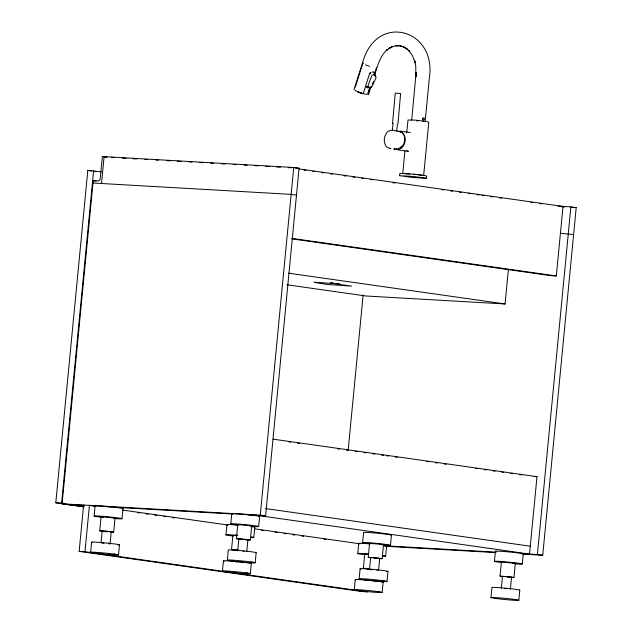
<?xml version="1.0" encoding="UTF-8"?>
<svg xmlns="http://www.w3.org/2000/svg" width="632" height="632" viewBox="0 0 632 632"><rect width="100%" height="100%" fill="white"/><g stroke="black" fill="none" stroke-linecap="round" stroke-linejoin="round"><path stroke-width="0.95" d="M84.048 506.777L55.798 502.764L87.801 170.411L101.397 171.849M64.527 503.514L61.604 503.096L93.607 170.743M84.048 506.904L62.094 503.783L93.204 180.697L98.774 180.942L100.14 179.37L102.4 156.523L293.738 167.488L299.078 168.246L265.598 515.902L247.91 514.883M101.523 183.509L104.106 156.625L107.037 157.036M79.15 551.373L84.965 551.704L367.429 591.852L361.615 591.52L79.15 551.373L83.614 505.015M84.965 551.704L89.428 505.347L95.29 506.185M91.608 542.224L90.637 552.336L91.435 552.566A14.062 0.593 5.5 0 0 111.098 554.778A14.062 0.593 5.5 0 0 116.059 554.39L114.21 554.13M94.121 516.099L95.1 505.987M102.226 531.267L99.738 530.825L101.088 516.739L115.032 518.027L113.673 532.112L110.742 532.097M101.104 542.169L102.171 531.046L105.133 531.133M110.071 543.931L111.232 531.883L108.609 531.48M118.508 554.912L119.48 544.8M122 518.674L122.971 508.562M223.42 560.963L222.448 571.075L223.254 571.304A14.062 0.593 5.5 0 0 242.917 573.516A14.062 0.593 5.5 0 0 247.878 573.129L246.022 572.869M225.94 534.83L226.912 524.718M230.791 523.928L231.77 513.816M234.045 549.998L231.549 549.556L232.908 535.478L237.458 535.612M240.444 539.286L236.407 538.654L237.766 524.568L251.702 525.864L250.343 539.941L245.793 539.807M237.687 550.93L238.849 538.883L242.965 539.064M246.749 551.768L247.902 539.72L244.15 539.183M250.327 573.651L251.299 563.539M253.811 537.405L254.791 527.293M255.178 562.749L256.15 552.637M258.67 526.503L259.641 516.391M265.598 515.902L260.265 515.143L293.738 167.488M348.192 449.984L363.116 294.994M355.239 579.694L354.268 589.806L355.073 590.035A14.062 0.593 5.5 0 0 374.737 592.247A14.062 0.593 5.5 0 0 379.698 591.86M357.759 553.569L358.731 543.457M360.098 568.792L359.118 578.904L359.924 579.133A14.062 0.593 5.5 0 0 379.587 581.345A14.062 0.593 5.5 0 0 384.548 580.958L382.7 580.697M362.61 542.659L363.582 532.547A14.062 0.593 5.5 0 1 378.157 533.305A14.062 0.593 5.5 0 1 391.303 535.264M399.479 175.672L399.93 173.381L414.047 174.195L425.778 175.68L426.663 176.21L426.466 178.287L412.111 177.466L399.479 175.672L413.834 176.494L426.466 178.287M365.857 568.737L363.368 568.294L364.727 554.209L367.658 554.225M402.75 173.658L404.914 151.135M406.684 132.783L408.011 120.009L415.572 120.143L425.162 121.328L429.326 78.084C436.965 29.262 376.656 12.095 362.752 62.189L353.983 89.633M370.715 557.827L368.227 557.392L369.578 543.307L383.513 544.594L382.163 558.68L379.232 558.664M369.594 568.737L370.66 557.614L372.572 557.622M378.56 570.499L379.721 558.451L375.961 557.922M382.139 592.389L383.111 582.277M385.631 556.144L386.602 546.032M423.638 175.688L428.788 122.268L425.984 121.344M386.997 581.48L387.969 571.368M390.481 545.242L391.461 535.13M286.849 284.755L365.849 295.989L505.071 303.96L508.365 269.745M494.429 561.398L495.401 551.286M502.535 576.566L500.038 576.123L501.397 562.046L515.333 563.333L513.974 577.411L511.043 577.403M501.318 588.4L502.479 576.352L505.434 576.439M510.38 589.237L511.541 577.19L508.918 576.779M518.809 600.218L519.788 590.106M522.301 563.973L523.272 553.861M273.016 439.145L536.987 476.67L529.537 554.074L257.745 515.451M291.423 238.801L550.504 275.623L556.318 275.955L563.009 206.427L299.039 168.91M570.87 206.877L576.202 207.636L542.73 555.283L537.398 554.525L570.87 206.877L558.096 206.143M375.424 76.014L375.258 74.347M376.585 67.363L374.492 74.086M369.523 87.903L367.682 93.797M368.045 94.492L370.392 87.074M368.567 94.255L370.865 86.963M374.895 74.205C377.738 65.373 380.156 55.6 387.542 49.336L386.31 50.449L392.685 46.405L388.633 48.53L389.826 47.898M355.31 87.05L362.958 62.947L363.171 63.5M372.43 84.254L373.425 81.504M371.553 76.124L367.824 86.347L368.093 87.311M370.415 72.806L369.657 73.565L371.024 72.404L369.191 74.758L363.282 93.457L362.484 93.702L357.657 92.051M423.006 118.255L423.314 117.876A1.051 0.711 -86.7 0 1 424.048 117.987L424.277 118.437A1.193 0.814 -86.7 0 1 424.167 119.574L423.859 119.954A1.051 0.711 -86.7 0 1 423.124 119.851L422.895 119.401M370.826 87.895L371.426 86.995M99.738 530.825L106.287 531.236M115.032 518.027L114.416 518.122M111.232 531.883L110.837 531.947M236.407 538.654L250.343 539.941M251.702 525.864L250.114 525.927M231.549 549.556L237.885 549.848M247.902 539.72L245.998 539.712M368.227 557.392L374.776 557.803M383.513 544.594L382.905 544.689M363.368 568.294L369.696 568.579M379.721 558.451L378.687 558.491M500.038 576.123L513.974 577.411M515.333 563.333L512.402 563.317M511.493 577.229L511.138 577.245M371.94 75.366L373.283 74.56L374.065 74.884L375.858 76.361L375.937 78.194L371.505 87.35L369.033 87.248L367.658 86.308M391.453 47.044L394.076 46.128L399.179 45.567L395.664 45.654L401.123 46.018L399.985 45.678L405.46 47.653L402.608 46.499L407.616 49.509L406.044 48.103L409.852 51.627L408.406 50.173L412.412 55.584L415.2 62.805L414.568 60.301L415.753 65.989L415.88 76.843L416.148 72.443L411.716 120.088M391.856 130.137L388.348 131.18C383.719 135.019 382.787 142.532 386.816 147.13L390.821 148.71L390.149 148.228M398.184 131.606L399.977 131.069L410.247 132.538M372.445 72.032L373.409 71.74L374.112 72.269M398.089 131.59L398.95 131.44M369.546 569.614L372.461 569.748M101.412 543.038L103.972 543.18M424.127 121.36L422.863 121.305M404.63 173.626L409.812 173.934M111.382 157.494L114.36 157.66M122.213 158.111L126.147 158.34M133.028 158.735L136.954 158.956M144.815 159.406L147.762 159.58M155.622 160.03L158.569 160.196M166.429 160.647L170.364 160.868M177.237 161.263L181.171 161.492M189.031 161.942L191.978 162.108M199.838 162.558L202.785 162.732M210.646 163.182L213.592 163.348M221.453 163.799L225.387 164.028M233.248 164.478L236.194 164.644M244.055 165.094L247.001 165.26M254.862 165.71L257.809 165.884M265.669 166.335L269.603 166.556M276.476 166.951L280.411 167.18M288.271 167.63L291.218 167.796M295.144 168.017L299.078 168.246M562.448 206.846L564.416 206.956M571.288 207.351L576.202 207.636M92.975 183.019L291.155 194.372L296.487 195.13M560.418 233.311L573.619 234.519M534.087 476.504L536.987 476.67M55.798 502.764L61.604 503.096M62.094 503.783L260.265 515.143M67.427 504.541L84.103 505.497M92.936 506.003L95.874 506.177A14.062 0.593 5.5 0 1 107.827 506.572A14.062 0.593 5.5 0 1 122.813 508.705M106.666 506.793L111.279 507.054M113.246 507.172L232.244 513.99M241.029 514.488L243.036 514.606M385.33 545.811L496.191 552.171M520.705 553.569L537.398 554.525M384.777 546.238L495.638 552.589M523.106 554.161L542.73 555.283M235.025 549.745L238.106 549.974M337.63 283.499L339.447 283.626M366.844 94.366L361.559 93.299M508.578 577.103L509.629 577.182M368.764 568.603L366.07 568.595M335.987 283.452L338.736 283.697M372.769 557.519L382.163 558.68M507.646 577.127L509.432 577.277M235.791 561.919L236.945 562.022M504.273 588.487L506.619 588.7M106.065 531.109L107.89 531.291M105.931 531.583L107.116 531.702M105.52 531.646L107.345 531.82M374.421 558.151L375.606 558.261M374.002 558.214L375.827 558.388M506.374 576.416L508.199 576.589M416.425 120.759L417.973 120.917M413.865 174.298L417.807 174.709M331.002 282.875L333.262 283.112M330.418 282.915L333.254 283.191M107.472 531.354L113.673 532.112M242.988 551.23L244.118 551.357M367.405 568.926L369.151 569.116M368.432 568.926L366.623 568.689M418.621 174.811L422.421 175.348M250.88 561.966L252.674 562.219A14.062 0.593 5.5 0 1 247.776 562.614A14.062 0.593 5.5 0 1 228.128 560.394L227.362 560.189L228.278 550.053A14.062 0.593 5.5 0 1 242.846 550.812A14.062 0.593 5.5 0 1 256 552.771M514.511 599.436L516.304 599.689L513.824 599.333A14.023 0.585 5.5 0 0 498.364 597.777A14.023 0.585 5.5 0 0 490.89 597.635M377.841 591.599L379.635 591.86L377.154 591.505A14.023 0.585 5.5 0 0 361.694 589.948A14.023 0.585 5.5 0 0 354.22 589.806M303.984 170.103L305.943 170.379M312.785 171.351L314.736 171.635M321.585 172.607L323.537 172.884M330.378 173.855L332.337 174.132M344.069 175.799L346.028 176.075M352.869 177.055L354.821 177.331M361.67 178.303L363.621 178.58M370.463 179.551L372.422 179.828M392.954 182.751L394.905 183.027M441.839 189.695L443.79 189.971M450.632 190.943L452.591 191.227M459.432 192.199L461.392 192.476M468.233 193.447L470.192 193.724M477.034 194.696L478.985 194.98M481.924 195.391L483.875 195.675M490.716 196.647L492.676 196.923M499.517 197.895L501.476 198.172M530.801 202.343L532.76 202.619M539.602 203.591L541.561 203.867M102.4 156.523L106.31 157.084M87.801 170.411L91.695 170.964M94.618 171.383L96.57 171.659M93.204 180.697L96.135 181.115M292.347 238.438L556.318 275.955M288.563 273.19L505.071 303.96M288.721 441.871L290.673 442.147M297.514 443.127L299.473 443.403M337.599 448.823L339.558 449.099M346.399 450.071L348.358 450.347M355.2 451.319L357.151 451.603M364 452.575L365.952 452.852M372.801 453.823L374.752 454.1M381.594 455.072L383.553 455.348M386.484 455.767L388.443 456.043M395.284 457.023L397.236 457.299M426.568 461.463L428.528 461.747M435.369 462.719L437.32 462.995M444.17 463.967L446.121 464.243M475.454 468.415L477.405 468.691M484.254 469.663L486.206 469.939M493.055 470.911L495.006 471.196M501.848 472.167L503.807 472.444M510.648 473.415L512.607 473.692M519.449 474.664L521.4 474.948M265.345 508.539L530.295 546.198M372.074 543.749L369.578 543.307M122.655 510.071L227.236 524.939M254.601 528.826L360.161 543.828M137.373 512.655L139.324 512.939M146.166 513.911L148.125 514.187M154.966 515.159L156.918 515.436M163.759 516.407L165.718 516.684M172.56 517.655L174.511 517.94M261.498 530.303L263.457 530.58M275.181 532.247L277.14 532.523M283.981 533.495L285.933 533.771M292.774 534.743L294.733 535.028M301.575 535.999L303.526 536.276M324.05 539.191L326.009 539.467M102.345 517.008L103.585 517.181M240.468 539.167L238.849 538.883M376.941 570.214L378.299 570.427M252.674 562.219L250.193 561.864A14.023 0.585 5.5 0 0 234.733 560.308A14.023 0.585 5.5 0 0 227.259 560.165M384.493 580.95L382.012 580.603A14.023 0.585 5.5 0 0 366.544 579.038A14.023 0.585 5.5 0 0 359.079 578.896M108.451 543.646L109.81 543.86M113.523 554.035L116.004 554.39M247.815 573.121L245.342 572.766A14.023 0.585 5.5 0 0 229.874 571.209A14.023 0.585 5.5 0 0 222.401 571.067M239.015 524.837L237.766 524.568M365.975 554.477L364.727 554.209M394.092 148.244L394.573 148.654L393.799 149.231L396.256 149.515L399.906 148.473C405.08 144.973 406.502 137.286 402.181 132.546L396.327 130.611M501.397 562.046L501.8 562.156M232.908 535.478L233.311 535.588M101.088 516.739L101.491 516.858M369.546 66.36L366.781 65.365A7.647 1.177 17.7 0 1 365.565 64.851M358.66 92.311L360.84 93.054M359.284 92.272L356.946 91.324L357.823 91.695M399.503 131.503L402.663 132.886C406.66 137.255 405.752 144.752 401.178 148.37L397.781 149.381L396.201 148.686M395.656 148.836L398.16 149.926L408.43 151.38L406.842 150.582M374.729 73.502L373.67 72.712M356.211 90.953L355.01 90.076M374.065 74.884L374.278 75.635M401.415 146.292A8.722 6.391 -81.9 0 1 399.708 147.912M422.761 119.377A1.193 0.814 -86.7 0 1 422.871 118.239M369.854 543.828A14.062 0.593 5.5 0 1 365.794 542.54A14.062 0.593 5.5 0 1 387.44 544.626A14.062 0.593 5.5 0 1 383.047 545.1M360.872 569.021A14.062 0.593 5.5 0 1 374.658 569.551A14.062 0.593 5.5 0 1 386.713 571.549M251.338 536.884A14.062 0.593 5.5 0 1 250.604 537.532M233.184 535.999A14.062 0.593 5.5 0 1 226.082 534.696A14.062 0.593 5.5 0 1 237.695 535.328M227.694 524.947A14.062 0.593 5.5 0 1 237.766 525.137M252.31 526.772A14.062 0.593 5.5 0 1 254.633 527.436M224.202 561.184A14.062 0.593 5.5 0 1 236.155 561.548A14.062 0.593 5.5 0 1 251.141 563.681M501.674 562.559A14.062 0.593 5.5 0 1 497.613 561.271A14.062 0.593 5.5 0 1 519.259 563.365A14.062 0.593 5.5 0 1 514.859 563.831M496.183 551.515A14.062 0.593 5.5 0 1 508.136 551.87A14.062 0.593 5.5 0 1 523.122 554.003M516.368 599.689A14.062 0.593 5.5 0 1 511.407 600.084A14.062 0.593 5.5 0 1 491.759 597.872L490.993 597.659L491.909 587.523A14.062 0.593 5.5 0 1 506.485 588.281A14.062 0.593 5.5 0 1 519.63 590.241M238.035 525.089A14.062 0.593 5.5 0 1 233.982 523.802A14.062 0.593 5.5 0 1 255.628 525.895A14.062 0.593 5.5 0 1 251.228 526.361M232.544 514.037A14.062 0.593 5.5 0 1 246.33 514.574A14.062 0.593 5.5 0 1 258.385 516.573M101.365 517.26A14.062 0.593 5.5 0 1 97.51 515.981A14.062 0.593 5.5 0 1 119.322 518.114A14.062 0.593 5.5 0 1 113.728 518.469M92.383 542.453A14.062 0.593 5.5 0 1 106.168 542.983A14.062 0.593 5.5 0 1 118.224 544.982M90.589 552.336A14.023 0.585 5.5 0 1 98.055 552.479A14.023 0.585 5.5 0 1 113.515 554.035M383.158 555.615A14.062 0.593 5.5 0 1 382.423 556.263M364.996 554.73A14.062 0.593 5.5 0 1 357.831 553.442A14.062 0.593 5.5 0 1 368.614 553.98M384.13 545.503A14.062 0.593 5.5 0 1 385.346 546.214M359.505 543.678A14.062 0.593 5.5 0 1 369.586 543.868M356.021 579.923A14.062 0.593 5.5 0 1 367.974 580.279A14.062 0.593 5.5 0 1 382.96 582.412M393.009 123.588L392.401 130.579L393.136 130.247L396.588 131.132L397.457 124.022L397.97 123.722L400.617 93.552L395.269 93.094L392.551 123.193L393.009 123.588M314.847 282.251L314.183 282.393L327.945 284.526L351.558 286.114L332.969 283.468L314.847 282.251M363.131 93.67L360.358 92.865L363.131 93.67M367.761 87.824L366.402 86.758L367.761 87.824"/></g></svg>
